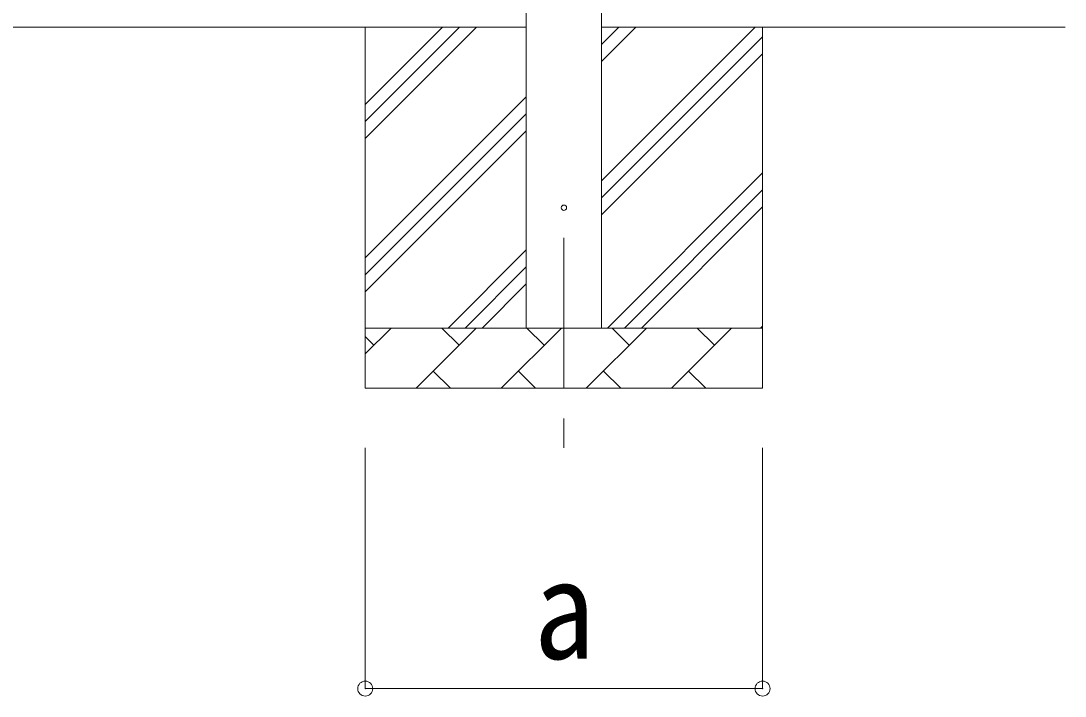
# Model space of a CAD drawing. Units: millimetres at full size, sheet at 1:50; details may follow other scales. Extents: x -14053 to 14053, y -9700 to 9700.
# Drawn here: x -8859 to -7124, y -5847 to -4725 of the extents above; entities that cross this region are included whole.
import ezdxf
from ezdxf.enums import TextEntityAlignment as Align

# ---------------------------------------------------------------- set-up
doc = ezdxf.new("R2010")
doc.units = ezdxf.units.MM
doc.header["$LTSCALE"] = 50
doc.header["$PDMODE"] = 32
doc.header["$PDSIZE"] = 25
doc.linetypes.add('CHAIN1', pattern=[8, 5, -1, 1, -1])
for name, color, linetype, lineweight in [('0-1_壁線', 7, 'CHAIN1', 9), ('0-2_建具', 4, 'Continuous', 13), ('0-3_階段', 7, 'Continuous', 9), ('0-8_外構', 6, 'Continuous', 5)]:
    doc.layers.add(name, color=color, linetype=linetype, lineweight=lineweight)
doc.styles.add('ＭＳ ゴシック', font='')
doc.styles.get('ＭＳ ゴシック').set_extended_font_data('MS Gothic')

msp = doc.modelspace()

# ---------------------------------------------------------------- linework, layer by layer
at = {"layer": '0-1_壁線'}
msp.add_line((-7956.68, -5085.64), (-7956.68, -5434.64), dxfattribs=at)
at = {"layer": '0-2_建具'}
for p, q in [((-8019.18, -5235.64), (-8019.18, -2380.64)), ((-7894.18, -2380.64), (-7894.18, -5235.64))]:
    msp.add_line(p, q, dxfattribs=at)
msp.add_circle((-7956.68, -5035.64), 4.5, dxfattribs=at)
at = {"layer": '0-3_階段'}
for p, q in [((-8019.18, -4735.64), (-11367.18, -4735.64)), ((-8286.68, -4735.64), (-8286.68, -5335.64)), ((-8286.68, -4920.69), (-8101.63, -4735.64)), ((-8286.68, -4892.41), (-8129.91, -4735.64)), ((-8286.68, -4864.13), (-8158.2, -4735.64)), ((-7894.18, -4735.64), (-7124.18, -4735.64)), ((-7894.18, -4990.74), (-7639.08, -4735.64)), ((-7894.18, -4792.75), (-7837.07, -4735.64)), ((-7894.18, -4764.47), (-7865.35, -4735.64)), ((-7894.18, -5019.03), (-7626.68, -4751.53)), ((-7626.68, -4735.64), (-7626.68, -5335.64)), ((-7894.18, -5047.31), (-7626.68, -4779.81)), ((-8286.68, -5118.68), (-8019.18, -4851.18)), ((-8286.68, -5146.97), (-8019.18, -4879.47)), ((-8286.68, -5175.25), (-8019.18, -4907.75)), ((-7884.52, -5235.64), (-7626.68, -4977.8)), ((-7856.24, -5235.64), (-7626.68, -5006.09)), ((-7827.95, -5235.64), (-7626.68, -5034.37)), ((-8149.08, -5235.64), (-8019.18, -5105.74)), ((-8120.8, -5235.64), (-8019.18, -5134.03)), ((-8092.51, -5235.64), (-8019.18, -5162.31)), ((-8286.68, -5235.64), (-7626.68, -5235.64)), ((-8286.68, -5278.54), (-8243.79, -5235.64)), ((-8202.36, -5335.64), (-8102.36, -5235.64)), ((-8130.92, -5264.2), (-8159.47, -5235.64)), ((-8060.94, -5335.64), (-7960.94, -5235.64)), ((-7989.5, -5264.2), (-8018.05, -5235.64)), ((-7919.52, -5335.64), (-7819.52, -5235.64)), ((-7848.07, -5264.2), (-7876.63, -5235.64)), ((-7778.1, -5335.64), (-7678.1, -5235.64)), ((-7706.65, -5264.2), (-7735.21, -5235.64)), ((-7629.96, -5235.64), (-7626.68, -5232.36)), ((-8272.34, -5264.2), (-8286.68, -5249.86)), ((-8173.81, -5307.09), (-8145.26, -5335.64)), ((-8032.39, -5307.09), (-8003.84, -5335.64)), ((-7890.97, -5307.09), (-7862.41, -5335.64)), ((-7749.55, -5307.09), (-7720.99, -5335.64)), ((-7626.68, -5335.64), (-8286.68, -5335.64))]:
    msp.add_line(p, q, dxfattribs=at)
at = {"layer": '0-8_外構'}
for p, q in [((-8286.68, -5834.64), (-8286.68, -5434.64)), ((-7626.68, -5834.64), (-7626.68, -5434.64)), ((-8286.68, -5834.64), (-7626.68, -5834.64))]:
    msp.add_line(p, q, dxfattribs=at)
for p in [(-8286.68, -5834.64), (-7626.68, -5834.64)]:
    msp.add_point(p, dxfattribs=at)

# ---------------------------------------------------------------- texts
at = {"layer": '0-8_外構', "color": 7, "style": 'ＭＳ ゴシック', "width": 0.9}
msp.add_text('a', height=165, dxfattribs=at).set_placement((-8006.68, -5834.64), align=Align.BOTTOM_LEFT)

doc.saveas('drawing.dxf')
